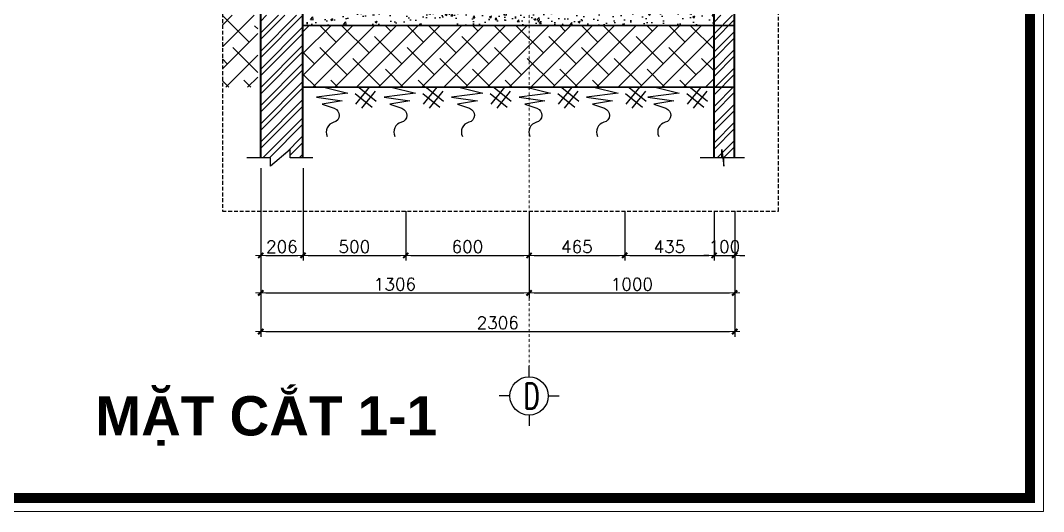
# Model space of a CAD drawing. Header units: millimetres. Extents: x 615730 to 2792744, y 139412 to 597571.
# Drawn here: x 816617 to 836525, y 254193 to 263753 of the extents above; entities that cross this region are included whole.
import ezdxf
from ezdxf.enums import TextEntityAlignment as Align

# ---------------------------------------------------------------- set-up
doc = ezdxf.new("R2010")
doc.units = ezdxf.units.MM
doc.header["$MEASUREMENT"] = 0
doc.header["$PDMODE"] = 34
doc.linetypes.add('DASHDOT', pattern=[1, 0.5, -0.25, 0, -0.25])
doc.linetypes.add('HIDDEN', pattern=[0.375, 0.25, -0.125])
doc.layers.get('0').update_dxf_attribs({"lineweight": 5})
for name, color, linetype in [('CUA', 132, 'Continuous'), ('DUT', 250, 'HIDDEN'), ('H', 252, 'Continuous'), ('HACH', 250, 'Continuous'), ('TEXT', 2, 'Continuous')]:
    doc.layers.add(name, color=color, linetype=linetype)
for name, color, linetype, lineweight in [('NETNGOAITUONG', 1, 'Continuous', 40), ('thay', 7, 'Continuous', 15), ('TIM TRUC', 149, 'DASHDOT', 9), ('TUONG', 6, 'Continuous', 35), ('VLIEU', 250, 'Continuous', 9)]:
    doc.layers.add(name, color=color, linetype=linetype, lineweight=lineweight)
doc.styles.add('lyrichs', font='', dxfattribs={"width": 1.25})
doc.styles.add('romans', font='romans.shx', dxfattribs={"height": 240})
doc.styles.get('lyrichs').set_extended_font_data('.VnHelvetInsH', bold=True)
doc.dimstyles.new('1-50', dxfattribs={"dimtxt": 200, "dimasz": 100, "dimexe": 100, "dimexo": 0, "dimgap": 50, "dimtad": 1, "dimdec": 0, "dimlfac": 0.25, "dimzin": 0, "dimdsep": 46, "dimtxsty": 'romans', "dimblk": ']', "dimcen": 0, "dimdle": 100, "dimclrd": 148, "dimclre": 148, "dimclrt": 2, "dimadec": 0, "dimazin": 0, "dimtfac": 1.111111, "dimtdec": 0, "dimtix": 1, "dimtmove": 2, "dimatfit": 3, "dimldrblk": ']', "dimfxl": 200, "dimtolj": 1, "dimtzin": 0, "dimarcsym": 0})
pattern_1 = [(45, (1008590.8, 2931952.7), (-212.132034, 212.132034), []), (135, (1008590.8, 2931952.7), (-636.396103, 212.132034), [750, -450])]
pattern_2 = [(45, (0, 0), (-176.776695, 176.776695), []), (45, (0, 125), (-176.776695, 176.776695), [])]

# ---------------------------------------------------------------- blocks, each defined once
blk = doc.blocks.new('sgt')
at = {"layer": 'HACH'}
for p, q in [((102718.9, -904500.3), (102646.3, -904590.9)), ((102664.5, -904502.5), (102755.2, -904575.1)), ((102644.1, -904534.2), (102734.8, -904606.8)), ((102750.7, -904520.7), (102678.1, -904611.3))]:
    blk.add_line(p, q, dxfattribs=at)
blk.add_lwpolyline([(102476.2, -904500.3), (102604.7, -904532.4), (102437.4, -904552.5), (102575.3, -904572.5), (102468.2, -904591.2), (102532.4, -904612.6, -0.748369), (102529.8, -904687.5, 0.474268), (102495, -904762.5, 0.626952)], format="xyb", dxfattribs=at)
blk = doc.blocks.new(']')
for p, q in [((1, 0), (-1, 0)), ((0, 1), (0, -1))]:
    blk.add_line(p, q)
at = {"color": 9, "const_width": 0.4}
blk.add_lwpolyline([(-0.51, -0.51), (0.51, 0.51)], dxfattribs=at)
blk = doc.blocks.new('*D1539')
at = {"layer": 'DEFPOINTS', "color": 0, "ltscale": 10, "transparency": 16777216}
for p in [(821293, 260880), (822115, 260880), (822115, 259179)]:
    blk.add_point(p, dxfattribs=at)
at = {"layer": 'VLIEU', "color": 148, "lineweight": -2, "ltscale": 10, "transparency": 16777216}
for p, q in [((821293, 260880), (821293, 259079)), ((822115, 260880), (822115, 259079)), ((821393, 259179), (822015, 259179))]:
    blk.add_line(p, q, dxfattribs=at)
at = {"layer": 'VLIEU', "color": 148, "lineweight": -2, "ltscale": 10, "transparency": 16777216, "xscale": 100, "yscale": 100, "zscale": 100, "rotation": 180}
blk.add_blockref(']', (821293, 259179), dxfattribs=at)
at = {"layer": 'VLIEU', "color": 148, "lineweight": -2, "ltscale": 10, "transparency": 16777216, "xscale": 100, "yscale": 100, "zscale": 100}
blk.add_blockref(']', (822115, 259179), dxfattribs=at)
at = {"layer": 'VLIEU', "color": 2, "ltscale": 10, "transparency": 16777216, "insert": (821704, 259349), "char_height": 240, "attachment_point": 5, "style": 'romans'}
blk.add_mtext('\\A1;206', dxfattribs=at)
blk = doc.blocks.new('*D1540')
at = {"layer": 'DEFPOINTS', "color": 0, "ltscale": 10, "transparency": 16777216}
for p in [(822115, 260880), (824115, 260038), (824115, 259179)]:
    blk.add_point(p, dxfattribs=at)
at = {"layer": 'VLIEU', "color": 148, "lineweight": -2, "ltscale": 10, "transparency": 16777216}
for p, q in [((822115, 260880), (822115, 259079)), ((824115, 260038), (824115, 259079)), ((822215, 259179), (824015, 259179))]:
    blk.add_line(p, q, dxfattribs=at)
at = {"layer": 'VLIEU', "color": 148, "lineweight": -2, "ltscale": 10, "transparency": 16777216, "xscale": 100, "yscale": 100, "zscale": 100, "rotation": 180}
blk.add_blockref(']', (822115, 259179), dxfattribs=at)
at = {"layer": 'VLIEU', "color": 148, "lineweight": -2, "ltscale": 10, "transparency": 16777216, "xscale": 100, "yscale": 100, "zscale": 100}
blk.add_blockref(']', (824115, 259179), dxfattribs=at)
at = {"layer": 'VLIEU', "color": 2, "ltscale": 10, "transparency": 16777216, "insert": (823115, 259349), "char_height": 240, "attachment_point": 5, "style": 'romans'}
blk.add_mtext('\\A1;500', dxfattribs=at)
blk = doc.blocks.new('*D1541')
at = {"layer": 'DEFPOINTS', "color": 0, "ltscale": 10, "transparency": 16777216}
for p in [(824115, 260038), (826515, 260038, -1), (826515, 259179)]:
    blk.add_point(p, dxfattribs=at)
at = {"layer": 'VLIEU', "color": 148, "lineweight": -2, "ltscale": 10, "transparency": 16777216}
for p, q in [((824115, 260038), (824115, 259079)), ((826515, 260038), (826515, 259079)), ((824215, 259179), (826415, 259179))]:
    blk.add_line(p, q, dxfattribs=at)
at = {"layer": 'VLIEU', "color": 148, "lineweight": -2, "ltscale": 10, "transparency": 16777216, "xscale": 100, "yscale": 100, "zscale": 100, "rotation": 180}
blk.add_blockref(']', (824115, 259179), dxfattribs=at)
at = {"layer": 'VLIEU', "color": 148, "lineweight": -2, "ltscale": 10, "transparency": 16777216, "xscale": 100, "yscale": 100, "zscale": 100}
blk.add_blockref(']', (826515, 259179), dxfattribs=at)
at = {"layer": 'VLIEU', "color": 2, "ltscale": 10, "transparency": 16777216, "insert": (825315, 259349), "char_height": 240, "attachment_point": 5, "style": 'romans'}
blk.add_mtext('\\A1;600', dxfattribs=at)
blk = doc.blocks.new('*D1542')
at = {"layer": 'DEFPOINTS', "color": 0, "ltscale": 10, "transparency": 16777216}
for p in [(826515, 260038, -1), (828375, 260038), (828375, 259179)]:
    blk.add_point(p, dxfattribs=at)
at = {"layer": 'VLIEU', "color": 148, "lineweight": -2, "ltscale": 10, "transparency": 16777216}
for p, q in [((826515, 260038), (826515, 259079)), ((828375, 260038), (828375, 259079)), ((826615, 259179), (828275, 259179))]:
    blk.add_line(p, q, dxfattribs=at)
at = {"layer": 'VLIEU', "color": 148, "lineweight": -2, "ltscale": 10, "transparency": 16777216, "xscale": 100, "yscale": 100, "zscale": 100, "rotation": 180}
blk.add_blockref(']', (826515, 259179), dxfattribs=at)
at = {"layer": 'VLIEU', "color": 148, "lineweight": -2, "ltscale": 10, "transparency": 16777216, "xscale": 100, "yscale": 100, "zscale": 100}
blk.add_blockref(']', (828375, 259179), dxfattribs=at)
at = {"layer": 'VLIEU', "color": 2, "ltscale": 10, "transparency": 16777216, "insert": (827445, 259349), "char_height": 240, "attachment_point": 5, "style": 'romans'}
blk.add_mtext('\\A1;465', dxfattribs=at)
blk = doc.blocks.new('*D1543')
at = {"layer": 'DEFPOINTS', "color": 0, "ltscale": 10, "transparency": 16777216}
for p in [(828375, 260038), (830115, 260038), (830115, 259179)]:
    blk.add_point(p, dxfattribs=at)
at = {"layer": 'VLIEU', "color": 148, "lineweight": -2, "ltscale": 10, "transparency": 16777216}
for p, q in [((828375, 260038), (828375, 259079)), ((830115, 260038), (830115, 259079)), ((828475, 259179), (830015, 259179))]:
    blk.add_line(p, q, dxfattribs=at)
at = {"layer": 'VLIEU', "color": 148, "lineweight": -2, "ltscale": 10, "transparency": 16777216, "xscale": 100, "yscale": 100, "zscale": 100, "rotation": 180}
blk.add_blockref(']', (828375, 259179), dxfattribs=at)
at = {"layer": 'VLIEU', "color": 148, "lineweight": -2, "ltscale": 10, "transparency": 16777216, "xscale": 100, "yscale": 100, "zscale": 100}
blk.add_blockref(']', (830115, 259179), dxfattribs=at)
at = {"layer": 'VLIEU', "color": 2, "ltscale": 10, "transparency": 16777216, "insert": (829245, 259349), "char_height": 240, "attachment_point": 5, "style": 'romans'}
blk.add_mtext('\\A1;435', dxfattribs=at)
blk = doc.blocks.new('*D1544')
at = {"layer": 'DEFPOINTS', "color": 0, "ltscale": 10, "transparency": 16777216}
for p in [(830115, 260038), (830515, 260038), (830515, 259179)]:
    blk.add_point(p, dxfattribs=at)
at = {"layer": 'VLIEU', "color": 148, "lineweight": -2, "ltscale": 10, "transparency": 16777216}
for p, q in [((830115, 260038), (830115, 259079)), ((830515, 260038), (830515, 259079)), ((830015, 259179), (829915, 259179)), ((830115, 259179), (830515, 259179)), ((830615, 259179), (830715, 259179))]:
    blk.add_line(p, q, dxfattribs=at)
at = {"layer": 'VLIEU', "color": 148, "lineweight": -2, "ltscale": 10, "transparency": 16777216, "xscale": 100, "yscale": 100, "zscale": 100}
blk.add_blockref(']', (830115, 259179), dxfattribs=at)
at = {"layer": 'VLIEU', "color": 148, "lineweight": -2, "ltscale": 10, "transparency": 16777216, "xscale": 100, "yscale": 100, "zscale": 100, "rotation": 180}
blk.add_blockref(']', (830515, 259179), dxfattribs=at)
at = {"layer": 'VLIEU', "color": 2, "ltscale": 10, "transparency": 16777216, "insert": (830315, 259349), "char_height": 240, "attachment_point": 5, "style": 'romans'}
blk.add_mtext('\\A1;100', dxfattribs=at)
blk = doc.blocks.new('tt')
at = {"layer": 'CUA'}
for p, q in [((0, -159), (0, 50)), ((-373, -532), (-582, -532)), ((373, -532), (582, -532)), ((0, -905), (0, -1114))]:
    blk.add_line(p, q, dxfattribs=at)
blk.add_circle((0, -532), 373, dxfattribs=at)
blk = doc.blocks.new('*D1545')
at = {"layer": 'DEFPOINTS', "color": 0, "ltscale": 10, "transparency": 16777216}
for p in [(821293, 260038), (826515, 260038), (826515, 258448)]:
    blk.add_point(p, dxfattribs=at)
at = {"layer": 'VLIEU', "color": 148, "lineweight": -2, "ltscale": 10, "transparency": 16777216}
for p, q in [((821293, 260038), (821293, 258348)), ((826515, 260038), (826515, 258348)), ((821393, 258448), (826415, 258448))]:
    blk.add_line(p, q, dxfattribs=at)
at = {"layer": 'VLIEU', "color": 148, "lineweight": -2, "ltscale": 10, "transparency": 16777216, "xscale": 100, "yscale": 100, "zscale": 100, "rotation": 180}
blk.add_blockref(']', (821293, 258448), dxfattribs=at)
at = {"layer": 'VLIEU', "color": 148, "lineweight": -2, "ltscale": 10, "transparency": 16777216, "xscale": 100, "yscale": 100, "zscale": 100}
blk.add_blockref(']', (826515, 258448), dxfattribs=at)
at = {"layer": 'VLIEU', "color": 2, "ltscale": 10, "transparency": 16777216, "insert": (823904, 258618), "char_height": 240, "attachment_point": 5, "style": 'romans'}
blk.add_mtext('\\A1;1306', dxfattribs=at)
blk = doc.blocks.new('*D1546')
at = {"layer": 'DEFPOINTS', "color": 0, "ltscale": 10, "transparency": 16777216}
for p in [(826515, 260038), (830515, 260038), (830515, 258448)]:
    blk.add_point(p, dxfattribs=at)
at = {"layer": 'VLIEU', "color": 148, "lineweight": -2, "ltscale": 10, "transparency": 16777216}
for p, q in [((826515, 260038), (826515, 258348)), ((830515, 260038), (830515, 258348)), ((826615, 258448), (830415, 258448))]:
    blk.add_line(p, q, dxfattribs=at)
at = {"layer": 'VLIEU', "color": 148, "lineweight": -2, "ltscale": 10, "transparency": 16777216, "xscale": 100, "yscale": 100, "zscale": 100, "rotation": 180}
blk.add_blockref(']', (826515, 258448), dxfattribs=at)
at = {"layer": 'VLIEU', "color": 148, "lineweight": -2, "ltscale": 10, "transparency": 16777216, "xscale": 100, "yscale": 100, "zscale": 100}
blk.add_blockref(']', (830515, 258448), dxfattribs=at)
at = {"layer": 'VLIEU', "color": 2, "ltscale": 10, "transparency": 16777216, "insert": (828515, 258618), "char_height": 240, "attachment_point": 5, "style": 'romans'}
blk.add_mtext('\\A1;1000', dxfattribs=at)
blk = doc.blocks.new('*D1547')
at = {"layer": 'DEFPOINTS', "color": 0, "ltscale": 10, "transparency": 16777216}
for p in [(821293, 259980), (830515, 259980), (830515, 257697)]:
    blk.add_point(p, dxfattribs=at)
at = {"layer": 'VLIEU', "color": 148, "lineweight": -2, "ltscale": 10, "transparency": 16777216}
for p, q in [((821293, 259980), (821293, 257597)), ((830515, 259980), (830515, 257597)), ((821393, 257697), (830415, 257697))]:
    blk.add_line(p, q, dxfattribs=at)
at = {"layer": 'VLIEU', "color": 148, "lineweight": -2, "ltscale": 10, "transparency": 16777216, "xscale": 100, "yscale": 100, "zscale": 100, "rotation": 180}
blk.add_blockref(']', (821293, 257697), dxfattribs=at)
at = {"layer": 'VLIEU', "color": 148, "lineweight": -2, "ltscale": 10, "transparency": 16777216, "xscale": 100, "yscale": 100, "zscale": 100}
blk.add_blockref(']', (830515, 257697), dxfattribs=at)
at = {"layer": 'VLIEU', "color": 2, "ltscale": 10, "transparency": 16777216, "insert": (825904, 257867), "char_height": 240, "attachment_point": 5, "style": 'romans'}
blk.add_mtext('\\A1;2306', dxfattribs=at)

msp = doc.modelspace()

# ---------------------------------------------------------------- hatches: boundary and pattern name
at = {"layer": 'HACH'}
h = msp.add_hatch(dxfattribs=at)
h.set_pattern_fill('AR-CONC', color=256, scale=60, style=0)
h.set_pattern_definition([(50, (1008590.8, 2931952.7), (430.35611, -37.65128), [45, -495]), (355, (1008590.8, 2931952.7), (-83.2508, 451.31528), [36, -396]), (100.4514, (1008626.66, 2931949.57), (347.10563, 413.663725), [38.244114, -420.68527]), (46.1842, (1008590.8, 2932072.7), (640.34463, -99.31141), [67.5, -742.5]), (96.6356, (1008644.16, 2932064.43), (560.79762, 584.47072), [57.36617, -631.0278]), (351.1842, (1008590.8, 2932072.7), (560.79717, 584.47116), [54, -594]), (21, (1008650.8, 2932042.7), (358.14423, -241.571334), [45, -495]), (326, (1008650.8, 2932042.7), (145.9892, 435.09003), [36, -396]), (71.4514, (1008680.64, 2932022.58), (504.13358, 193.5183), [38.244114, -420.68527]), (37.5, (1008590.8, 2931952.71), (7.295913, 199.736312), [0, -391.2, 0, -402, 0, -397.5]), (7.5, (1008590.8, 2931952.7), (157.841722, 236.647027), [0, -229.2, 0, -382.2, 0, -151.5]), (327.5, (1008457, 2931952.71), (320.293462, -13.532923), [0, -150, 0, -468, 0, -621]), (317.5, (1008397, 2931952.7), (349.911702, 60.06299), [0, -195, 0, -310.8, 0, -441])])
h.paths.add_polyline_path([(830114.7, 263652.7), (830114.7, 264052.7), (822114.7, 264052.7), (822114.7, 263652.7)])
h = msp.add_hatch(dxfattribs=at)
h.set_pattern_fill('ANSI38', color=256, scale=2400, style=0)
h.set_pattern_definition(pattern_1)
h.paths.add_polyline_path([(820547.3, 263852.7), (820547.3, 262452.7), (821234.7, 262452.7), (821234.7, 263852.7)])
h = msp.add_hatch(dxfattribs=at)
h.set_pattern_fill('ANSI38', color=256, scale=2400, style=0)
h.set_pattern_definition(pattern_1)
h.paths.add_polyline_path([(830114.7, 262452.7), (830114.7, 263652.7), (822114.7, 263652.7), (822114.7, 262452.7)])
at = {"layer": 'VLIEU', "ltscale": 10}
h = msp.add_hatch(dxfattribs=at)
h.set_pattern_fill('STEEL', color=256, scale=2000, style=0)
h.set_pattern_definition(pattern_2)
h.paths.add_polyline_path([(822114.7, 263852.7), (821292.8, 263852.7), (821292.8, 261078.3), (821482.7, 261078.3), (821482.7, 260918.3), (821866.7, 261238.3), (821866.7, 261078.3), (822114.7, 261078.3)])
h = msp.add_hatch(dxfattribs=at)
h.set_pattern_fill('STEEL', color=256, scale=2000, style=0)
h.set_pattern_definition(pattern_2)
h.paths.add_polyline_path([(830514.7, 261093.4), (830514.7, 263852.7), (830114.7, 263852.7), (830114.7, 261078.3), (830304.6, 261078.3), (830304.6, 260918.3)])

# ---------------------------------------------------------------- linework, layer by layer
at = {"layer": 'CUA'}
for points in [[(822305.5, 261078.3), (821866.7, 261078.3), (821866.7, 261238.3), (821482.7, 260918.3), (821482.7, 261078.3), (821020.4, 261078.3)], [(830705.5, 261078.3), (830266.7, 261078.3), (830266.7, 261238.3), (830304.6, 260918.3), (830304.6, 261078.3), (829842.3, 261078.3)]]:
    msp.add_lwpolyline(points, dxfattribs=at)
at = {"layer": 'DUT', "color": 2, "ltscale": 300}
msp.add_lwpolyline([(820547.3, 260038.1), (831366.3, 260038.1), (831366.3, 280652.7), (820547.3, 280652.7)], close=True, dxfattribs=at)
at = {"layer": 'H', "const_width": 197}
msp.add_lwpolyline([(797783.7, 254455.8), (836262.8, 254455.8), (836262.8, 281509.4), (797783.7, 281509.4)], close=True, dxfattribs=at)
at = {"layer": 'NETNGOAITUONG'}
for p, q in [((821292.8, 261078.2), (821292.8, 264252.6)), ((822114.7, 261078.3), (822114.7, 264252.7)), ((830114.7, 261078.2), (830114.7, 264252.6)), ((830514.7, 261078.3), (830514.7, 264252.7))]:
    msp.add_line(p, q, dxfattribs=at)
at = {"layer": 'thay', "linetype": 'Continuous'}
msp.add_lwpolyline([(797521, 254193.2), (836525.4, 254193.2), (836525.4, 281772), (797521, 281772)], close=True, dxfattribs=at)
at = {"layer": 'TIM TRUC', "ltscale": 100}
msp.add_line((826514.7, 264052.7), (826514.7, 257025.8), dxfattribs=at)
at = {"layer": 'TUONG'}
for p, q in [((830514.7, 263652.7), (822114.7, 263652.7)), ((830514.7, 262452.7), (822114.7, 262452.7))]:
    msp.add_line(p, q, dxfattribs=at)

# ---------------------------------------------------------------- block references
at = {"layer": 'CUA'}
msp.add_blockref('tt', (826514.7, 256975.8), dxfattribs=at)
at = {"layer": 'HACH', "xscale": 3.648000000044703, "yscale": 3.648000000044703, "zscale": 3.648000000044703}
for p in [(448685.4, 3562069.6), (449999.8, 3562069.6), (451314.3, 3562069.6), (452628.8, 3562069.6), (453943.2, 3562069.6), (455135.6, 3562069.6)]:
    msp.add_blockref('sgt', p, dxfattribs=at)

# ---------------------------------------------------------------- texts
at = {"layer": 'TEXT', "style": 'lyrichs'}
msp.add_text('MÆT c¾t 1-1', height=765, dxfattribs=at).set_placement((821399.6, 255674.1), align=Align.CENTER)
at = {"layer": 'TUONG', "style": 'romans', "width": 0.7}
msp.add_text('D ', height=500, dxfattribs=at).set_placement((826680.1, 256191.1), align=Align.CENTER)

# ---------------------------------------------------------------- dimensions: what is measured, and where the dimension line sits
at = {"layer": 'VLIEU', "ltscale": 10}
for base, p1, p2, picture, middle in [((822114.6877, 259179.2357), (821292.6769, 260880.22), (822114.6877, 260880.22), '*D1539', (821703.6823, 259349.2357)), ((824115.4, 259179.2), (822114.7, 260880.2), (824115.4, 260038.1), '*D1540', (823115.1, 259349.2)), ((826514.6929, 258447.7294), (821292.6769, 260038.1065), (826514.6929, 260038.106), '*D1545', (823903.6849, 258617.7294)), ((826514.7, 259179.2), (824115.4, 260038.1), (826514.7, 260038.1, -0.6), '*D1541', (825315.1, 259349.2)), ((828374.7, 259179.2), (826514.7, 260038.1, -0.6), (828374.7, 260038.1), '*D1542', (827444.7, 259349.2)), ((830514.7, 258447.7), (826514.7, 260038.1), (830514.7, 260038.1), '*D1546', (828514.7, 258617.7)), ((830114.7, 259179.2), (828374.7, 260038.1), (830114.7, 260038.1), '*D1543', (829244.7, 259349.2)), ((830514.7, 259179.2), (830114.7, 260038.1), (830514.7, 260038.1), '*D1544', (830314.7, 259349.2)), ((830514.687, 257697.4349), (821292.6769, 259979.7279), (830514.687, 259979.7279), '*D1547', (825903.682, 257867.4349))]:
    dim = msp.add_linear_dim(base=base, p1=p1, p2=p2, dimstyle='1-50', dxfattribs=at)
    dim.commit()
    dim.dimension.update_dxf_attribs({"geometry": picture, "text_midpoint": middle})

doc.saveas('drawing.dxf')
